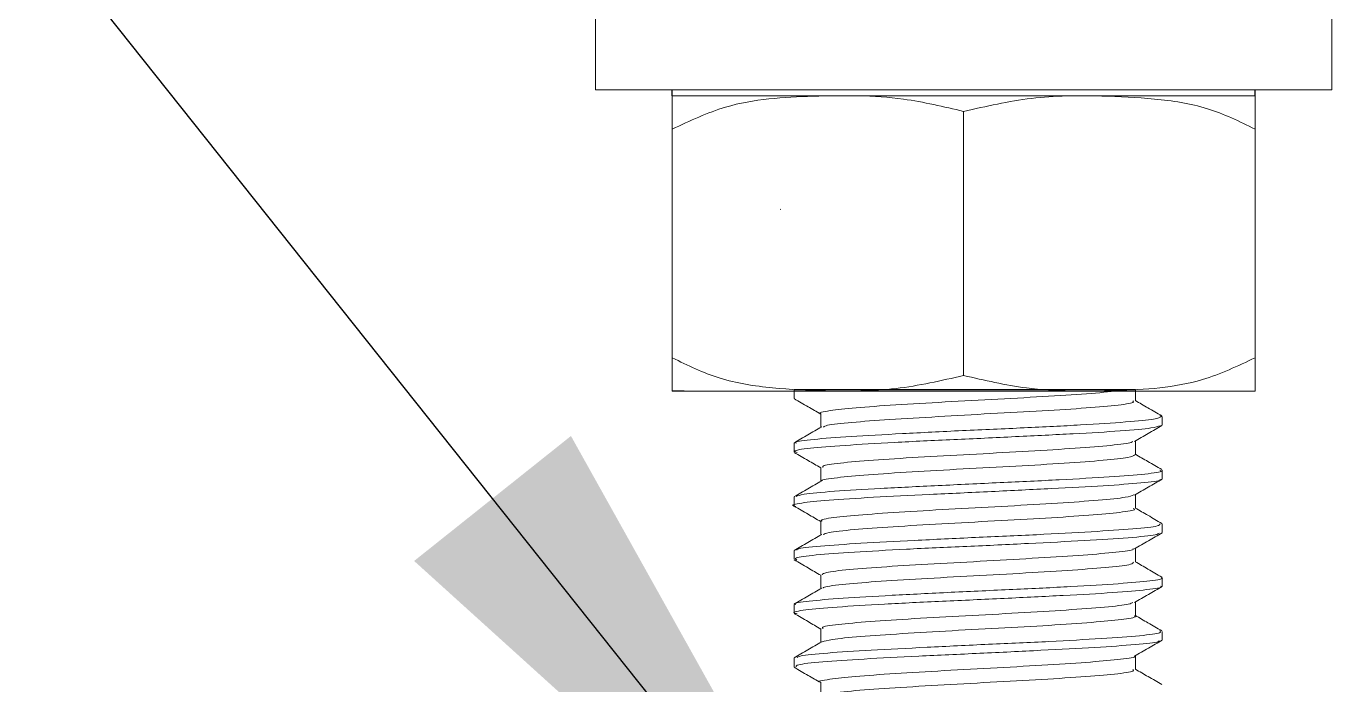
# Model space of a CAD drawing. Extents: x -976302 to -776254, y 5665 to 231437.
# Drawn here: x -803595.5 to -803381.4, y 90304.4 to 90412.4 of the extents above; entities that cross this region are included whole.
import ezdxf

# ---------------------------------------------------------------- set-up
doc = ezdxf.new("R2010")
doc.units = 0
doc.header["$LTSCALE"] = 1000
doc.header["$MEASUREMENT"] = 0
doc.layers.add('暖通', color=7, linetype='Continuous')
doc.styles.get("Standard").update_dxf_attribs({"font": 'gbenor.shx', "bigfont": 'gbcbig.shx'})
doc.dimstyles.get("Standard").update_dxf_attribs({"dimscale": 100, "dimtxt": 3.5, "dimasz": 1, "dimexe": 2.5, "dimexo": 3, "dimgap": 1.5, "dimtad": 1, "dimdec": 0, "dimzin": 0, "dimdsep": 46, "dimtxsty": 'Standard', "dimblk": 'ARCHTICK', "dimcen": 0.09, "dimadec": 0, "dimazin": 0, "dimtfac": 1, "dimtdec": 0, "dimtix": 1, "dimtmove": 2, "dimatfit": 3, "dimfxl": 1, "dimtolj": 1, "dimtzin": 0, "dimarcsym": 0})

# ---------------------------------------------------------------- blocks, each defined once
blk = doc.blocks.new('ZSLM')
at = {"color": 7, "linetype": 'Continuous', "lineweight": 15}
for p, q in [((-21721.92, -7025.78), (-21721.92, -7034.6)), ((-21651.33, -7025.78), (-21721.92, -7025.78)), ((-21704.22, -7025.44), (-21704.17, -7025.47)), ((-21704.22, -7025.44), (-21704.17, -7025.47)), ((-21651.33, -7034.6), (-21651.33, -7025.78)), ((-21721.92, -7034.6), (-21651.33, -7034.6)), ((-21686.63, -7061.96), (-21686.63, -7036.66)), ((-21714.56, -7060.26), (-21714.56, -7038.36)), ((-21658.69, -7060.26), (-21658.69, -7038.35)), ((-21704.22, -7046.04), (-21704.17, -7046.07)), ((-21704.22, -7046.04), (-21704.17, -7046.07)), ((-21714.56, -7060.26), (-21714.56, -7063.45))]:
    blk.add_line(p, q, dxfattribs=at)
for p, q in [((-21714.56, -7035.17), (-21714.56, -7034.6)), ((-21658.69, -7035.17), (-21658.69, -7034.6)), ((-21713.42, -7063.45), (-21714.56, -7063.45))]:
    blk.add_line(p, q)
for points, knots in [([(-21714.56, -7038.36), (-21712.88, -7037.56), (-21708.59, -7035.55), (-21700.97, -7035.14), (-21693.29, -7035.08), (-21688.54, -7036.21), (-21686.63, -7036.66)], [0, 0, 0, 0, 0.192035, 0.488992, 0.793627, 1, 1, 1, 1]), ([(-21714.56, -7035.17), (-21714.56, -7035.2), (-21714.56, -7035.27), (-21714.56, -7036.02), (-21714.56, -7037.23), (-21714.56, -7038.18), (-21714.56, -7038.36)], [0, 0, 0, 0, 0.330763, 0.665417, 0.93709, 1, 1, 1, 1]), ([(-21658.69, -7035.17), (-21658.85, -7035.17), (-21659.22, -7035.17), (-21662.28, -7035.17), (-21667.47, -7035.17), (-21674.3, -7035.17), (-21683.48, -7035.17), (-21693.02, -7035.17), (-21701.87, -7035.17), (-21708.9, -7035.17), (-21713.67, -7035.17), (-21714.27, -7035.17), (-21714.56, -7035.17)], [0, 0, 0, 0, 0.0757666, 0.1830806, 0.2503493, 0.3577136, 0.4648262, 0.5723302, 0.6797166, 0.786975, 0.8943019, 1, 1, 1, 1]), ([(-21686.63, -7036.66), (-21684.47, -7036.17), (-21680.11, -7035.17), (-21673.94, -7035.11), (-21668.32, -7035.4), (-21663.27, -7036.12), (-21660.19, -7037.62), (-21658.69, -7038.36)], [0, 0, 0, 0, 0.231395, 0.468905, 0.646745, 0.827386, 1, 1, 1, 1]), ([(-21658.69, -7038.35), (-21658.69, -7037.56), (-21658.69, -7035.99), (-21658.69, -7035.3), (-21658.69, -7035.21), (-21658.69, -7035.17)], [0, 0, 0, 0, 0.331204, 0.662604, 1, 1, 1, 1]), ([(-21686.63, -7061.96), (-21688.78, -7062.45), (-21693.14, -7063.45), (-21699.33, -7063.51), (-21704.97, -7063.22), (-21710.02, -7062.48), (-21713.08, -7060.99), (-21714.56, -7060.26)], [0, 0, 0, 0, 0.231435, 0.468984, 0.648449, 0.829992, 1, 1, 1, 1]), ([(-21658.69, -7060.26), (-21660.35, -7061.05), (-21664.59, -7063.05), (-21672.13, -7063.47), (-21679.83, -7063.55), (-21684.63, -7062.42), (-21686.63, -7061.96)], [0, 0, 0, 0, 0.18959, 0.483533, 0.785064, 1, 1, 1, 1]), ([(-21658.69, -7063.45), (-21658.69, -7063.4), (-21658.69, -7063.29), (-21658.69, -7062.29), (-21658.69, -7060.6), (-21658.69, -7060.27)], [0, 0, 0, 0, 0.377491, 0.876426, 1, 1, 1, 1]), ([(-21713.42, -7063.45), (-21714.56, -7063.45), (-21711.72, -7063.45), (-21706.47, -7063.45), (-21698.7, -7063.45), (-21689.46, -7063.45), (-21679.93, -7063.45), (-21672.24, -7063.45), (-21665.82, -7063.45), (-21660.99, -7063.45), (-21658.84, -7063.45), (-21658.72, -7063.45), (-21658.69, -7063.45)], [0, 0, 0, 0, 0.075091, 0.191298, 0.307629, 0.423878, 0.540117, 0.656404, 0.729067, 0.845354, 0.961712, 1, 1, 1, 1])]:
    blk.add_open_spline(points, degree=3, knots=knots, dxfattribs=at)
blk = doc.blocks.new('MAOSUAN')
blk.add_blockref('ZSLM', (-163.1, -113.21))
blk = doc.blocks.new('*U7')
at = {"color": 7, "linetype": 'Continuous', "lineweight": 15}
for p, q in [((-22048.02, -7177), (-22048.02, -7177.82)), ((-22015.3, -7178.09), (-22015.3, -7177)), ((-22045.46, -7179.31), (-22045.46, -7180.62)), ((-22012.75, -7179.55), (-22012.97, -7179.5)), ((-22012.72, -7180.4), (-22012.72, -7179.57)), ((-22048.02, -7182.15), (-22048.02, -7182.97)), ((-22015.3, -7183.24), (-22015.3, -7181.92)), ((-22045.46, -7184.46), (-22045.46, -7185.77)), ((-22012.72, -7185.54), (-22012.72, -7184.73)), ((-22048.02, -7187.29), (-22048.02, -7188.12)), ((-22015.3, -7188.39), (-22015.3, -7187.07)), ((-22045.46, -7189.6), (-22045.46, -7190.92)), ((-22012.72, -7190.69), (-22012.72, -7189.87)), ((-22015.3, -7193.53), (-22015.3, -7192.22)), ((-22048.02, -7192.45), (-22048.02, -7193.26)), ((-22045.46, -7194.75), (-22045.46, -7196.07)), ((-22012.72, -7195.84), (-22012.72, -7195.02)), ((-22015.3, -7198.68), (-22015.3, -7197.36)), ((-22048.02, -7197.59), (-22048.02, -7198.41)), ((-22045.46, -7199.9), (-22045.46, -7201.21)), ((-22012.72, -7200.98), (-22012.72, -7200.17)), ((-22048.02, -7202.74), (-22048.02, -7203.56)), ((-22015.3, -7203.83), (-22015.3, -7202.51)), ((-22045.46, -7205.05), (-22045.46, -7206.36))]:
    blk.add_line(p, q, dxfattribs=at)
blk.add_line((-22048.02, -7177), (-22015.3, -7177))
for points, knots in [([(-22045.44, -7179.31), (-22045.45, -7179.31), (-22045.79, -7179.22), (-22044.68, -7179.01), (-22042.35, -7178.76), (-22038.4, -7178.46), (-22033.61, -7178.19), (-22028.44, -7177.92), (-22023.51, -7177.63), (-22019.31, -7177.38), (-22017.17, -7177.14), (-22016.27, -7177.03), (-22016.09, -7177)], [0, 0, 0, 0, 0.002497, 0.1129894, 0.2237269, 0.3342862, 0.4450567, 0.5558377, 0.6663935, 0.7769306, 0.8874503, 0.9202766, 0.9202766, 0.9202766, 0.9202766]), ([(-22048, -7177.87), (-22047.56, -7178.13), (-22046.71, -7178.62), (-22045.87, -7179.11), (-22045.46, -7179.35)], [0, 0, 0, 0, 0.52155, 1, 1, 1, 1]), ([(-22015.53, -7178.09), (-22015.49, -7178.14), (-22015.38, -7178.28), (-22017.08, -7178.53), (-22020.29, -7178.79), (-22024.72, -7179.08), (-22029.77, -7179.33), (-22034.89, -7179.64), (-22039.52, -7179.9), (-22043.03, -7180.18), (-22045.05, -7180.42), (-22045.16, -7180.55), (-22045.19, -7180.6)], [0, 0, 0, 0, 0.058641, 0.169092, 0.279329, 0.389752, 0.500147, 0.61053, 0.721103, 0.831181, 0.941607, 1, 1, 1, 1]), ([(-22012.77, -7179.52), (-22013.21, -7179.27), (-22014.06, -7178.78), (-22014.9, -7178.29), (-22015.3, -7178.05)], [0, 0, 0, 0, 0.522064, 1, 1, 1, 1]), ([(-22047.8, -7182.15), (-22047.85, -7182.11), (-22048.05, -7181.98), (-22046.32, -7181.78), (-22042.8, -7181.48), (-22037.76, -7181.23), (-22031.91, -7180.92), (-22025.89, -7180.67), (-22020.36, -7180.39), (-22016, -7180.1), (-22013.22, -7179.85), (-22012.94, -7179.66), (-22012.81, -7179.57)], [0, 0, 0, 0, 0.042919, 0.150303, 0.257828, 0.365189, 0.472703, 0.580422, 0.687813, 0.795393, 0.902688, 1, 1, 1, 1]), ([(-22045.37, -7180.58), (-22045.82, -7180.84), (-22046.7, -7181.35), (-22047.58, -7181.86), (-22048.02, -7182.12)], [0, 0, 0, 0, 0.499965, 1, 1, 1, 1]), ([(-22012.93, -7180.46), (-22013.12, -7180.53), (-22013.56, -7180.69), (-22016.53, -7180.97), (-22021.09, -7181.23), (-22026.73, -7181.51), (-22032.76, -7181.8), (-22038.52, -7182.05), (-22043.39, -7182.36), (-22046.7, -7182.6), (-22048.23, -7182.86), (-22047.84, -7183), (-22047.71, -7183.04)], [0, 0, 0, 0, 0.088598, 0.195432, 0.302504, 0.409332, 0.516129, 0.622823, 0.729598, 0.836443, 0.943233, 1, 1, 1, 1]), ([(-22015.39, -7181.97), (-22014.95, -7181.71), (-22014.07, -7181.2), (-22013.19, -7180.69), (-22012.75, -7180.43)], [0, 0, 0, 0, 0.49998, 1, 1, 1, 1]), ([(-22045.26, -7184.46), (-22045.27, -7184.4), (-22045.31, -7184.25), (-22043.44, -7184), (-22040.12, -7183.74), (-22035.61, -7183.44), (-22030.53, -7183.19), (-22025.44, -7182.89), (-22020.88, -7182.63), (-22017.48, -7182.34), (-22015.63, -7182.12), (-22015.59, -7181.99), (-22015.57, -7181.95)], [0, 0, 0, 0, 0.0685835, 0.1792793, 0.289587, 0.3999556, 0.5108667, 0.6209496, 0.7316374, 0.8423399, 0.9526827, 1, 1, 1, 1]), ([(-22048, -7183.02), (-22047.56, -7183.28), (-22046.71, -7183.77), (-22045.87, -7184.26), (-22045.46, -7184.5)], [0, 0, 0, 0, 0.5218, 1, 1, 1, 1]), ([(-22015.35, -7183.24), (-22015.48, -7183.33), (-22015.74, -7183.51), (-22018.19, -7183.77), (-22021.96, -7184.06), (-22026.7, -7184.33), (-22031.85, -7184.6), (-22036.82, -7184.9), (-22041.13, -7185.15), (-22043.99, -7185.45), (-22045.5, -7185.63), (-22045.33, -7185.73), (-22045.31, -7185.74)], [0, 0, 0, 0, 0.103098, 0.21356, 0.324132, 0.434615, 0.544938, 0.65546, 0.765869, 0.876315, 0.98676, 1, 1, 1, 1]), ([(-22012.77, -7184.67), (-22013.21, -7184.41), (-22014.06, -7183.92), (-22014.9, -7183.43), (-22015.3, -7183.2)], [0, 0, 0, 0, 0.522033, 1, 1, 1, 1]), ([(-22047.82, -7187.24), (-22047.66, -7187.17), (-22047.29, -7187.02), (-22044.37, -7186.74), (-22039.88, -7186.47), (-22034.27, -7186.2), (-22028.24, -7185.91), (-22022.45, -7185.65), (-22017.53, -7185.35), (-22014.2, -7185.1), (-22012.6, -7184.87), (-22012.88, -7184.75), (-22012.95, -7184.73)], [0, 0, 0, 0, 0.087726, 0.197785, 0.307698, 0.41777, 0.527719, 0.637474, 0.747393, 0.857349, 0.967461, 1, 1, 1, 1]), ([(-22012.95, -7185.6), (-22012.93, -7185.62), (-22012.82, -7185.74), (-22014.56, -7185.92), (-22018.13, -7186.23), (-22023.23, -7186.47), (-22029.09, -7186.78), (-22035.11, -7187.04), (-22040.58, -7187.32), (-22044.96, -7187.6), (-22047.48, -7187.86), (-22048.44, -7188.08), (-22047.91, -7188.18), (-22047.84, -7188.2)], [0, 0, 0, 0, 0.024627, 0.131398, 0.238058, 0.34497, 0.451398, 0.558451, 0.664907, 0.771811, 0.878314, 0.985115, 1, 1, 1, 1]), ([(-22045.37, -7185.73), (-22045.82, -7185.98), (-22046.7, -7186.5), (-22047.58, -7187.01), (-22048.02, -7187.26)], [0, 0, 0, 0, 0.499946, 1, 1, 1, 1]), ([(-22015.39, -7187.12), (-22014.95, -7186.86), (-22014.07, -7186.34), (-22013.17, -7185.83), (-22012.72, -7185.58)], [0, 0, 0, 0, 0.496799, 1, 1, 1, 1]), ([(-22045.31, -7189.6), (-22045.35, -7189.58), (-22045.62, -7189.48), (-22044.38, -7189.25), (-22041.65, -7189), (-22037.52, -7188.7), (-22032.61, -7188.44), (-22027.45, -7188.16), (-22022.61, -7187.87), (-22018.68, -7187.61), (-22016.06, -7187.33), (-22015.65, -7187.17), (-22015.46, -7187.1)], [0, 0, 0, 0, 0.023823, 0.134288, 0.244527, 0.355216, 0.465692, 0.575671, 0.686394, 0.796687, 0.907104, 1, 1, 1, 1]), ([(-22048, -7188.17), (-22047.56, -7188.43), (-22046.71, -7188.92), (-22045.87, -7189.41), (-22045.46, -7189.64)], [0, 0, 0, 0, 0.521932, 1, 1, 1, 1]), ([(-22015.51, -7188.39), (-22015.45, -7188.42), (-22015.21, -7188.54), (-22016.63, -7188.77), (-22019.55, -7189.02), (-22023.78, -7189.33), (-22028.76, -7189.58), (-22033.91, -7189.87), (-22038.68, -7190.14), (-22042.44, -7190.41), (-22044.82, -7190.68), (-22045.12, -7190.83), (-22045.24, -7190.89)], [0, 0, 0, 0, 0.036994, 0.147483, 0.258191, 0.368354, 0.479025, 0.589255, 0.69968, 0.81025, 0.920512, 1, 1, 1, 1]), ([(-22012.77, -7189.82), (-22013.21, -7189.56), (-22014.06, -7189.07), (-22014.9, -7188.58), (-22015.3, -7188.35)], [0, 0, 0, 0, 0.521863, 1, 1, 1, 1]), ([(-22047.75, -7192.39), (-22047.76, -7192.35), (-22047.77, -7192.22), (-22045.7, -7192.01), (-22041.84, -7191.72), (-22036.57, -7191.46), (-22030.64, -7191.16), (-22024.67, -7190.91), (-22019.33, -7190.61), (-22015.32, -7190.35), (-22012.98, -7190.1), (-22012.96, -7189.94), (-22012.95, -7189.87)], [0, 0, 0, 0, 0.043929, 0.153956, 0.263995, 0.373868, 0.483893, 0.593818, 0.703845, 0.813702, 0.923686, 1, 1, 1, 1]), ([(-22045.37, -7190.87), (-22045.82, -7191.13), (-22046.7, -7191.64), (-22047.58, -7192.15), (-22048.02, -7192.41)], [0, 0, 0, 0, 0.499994, 1, 1, 1, 1]), ([(-22013.02, -7190.75), (-22013.08, -7190.8), (-22013.25, -7190.95), (-22015.78, -7191.2), (-22020, -7191.47), (-22025.48, -7191.74), (-22031.48, -7192.04), (-22037.37, -7192.28), (-22042.47, -7192.59), (-22046.14, -7192.84), (-22048.11, -7193.11), (-22047.86, -7193.27), (-22047.75, -7193.34)], [0, 0, 0, 0, 0.066798, 0.173504, 0.280405, 0.386845, 0.493643, 0.600608, 0.706999, 0.813669, 0.920269, 1, 1, 1, 1]), ([(-22015.39, -7192.26), (-22014.95, -7192.01), (-22014.05, -7191.5), (-22013.17, -7190.98), (-22012.72, -7190.72)], [0, 0, 0, 0, 0.503103, 1, 1, 1, 1]), ([(-22045.33, -7194.75), (-22045.27, -7194.67), (-22045.13, -7194.5), (-22042.91, -7194.25), (-22039.31, -7193.97), (-22034.65, -7193.68), (-22029.52, -7193.43), (-22024.49, -7193.12), (-22020.09, -7192.87), (-22017, -7192.57), (-22015.44, -7192.38), (-22015.5, -7192.27), (-22015.51, -7192.24)], [0, 0, 0, 0, 0.090236, 0.200648, 0.310909, 0.421204, 0.53188, 0.642228, 0.752608, 0.862929, 0.973604, 1, 1, 1, 1]), ([(-22048, -7193.32), (-22047.56, -7193.57), (-22046.71, -7194.07), (-22045.87, -7194.56), (-22045.46, -7194.79)], [0, 0, 0, 0, 0.522064, 1, 1, 1, 1]), ([(-22015.48, -7193.53), (-22015.51, -7193.6), (-22015.55, -7193.77), (-22017.63, -7194.02), (-22021.14, -7194.29), (-22025.72, -7194.58), (-22030.84, -7194.83), (-22035.89, -7195.14), (-22040.38, -7195.39), (-22043.56, -7195.69), (-22045.27, -7195.89), (-22045.23, -7196.01), (-22045.22, -7196.04)], [0, 0, 0, 0, 0.081773, 0.192454, 0.302934, 0.413308, 0.524013, 0.6344, 0.745353, 0.855753, 0.966459, 1, 1, 1, 1]), ([(-22012.77, -7194.97), (-22013.21, -7194.71), (-22014.06, -7194.22), (-22014.9, -7193.73), (-22015.3, -7193.49)], [0, 0, 0, 0, 0.521619, 1, 1, 1, 1]), ([(-22012.9, -7195.84), (-22012.85, -7195.86), (-22012.59, -7195.98), (-22014.01, -7196.16), (-22017.23, -7196.46), (-22022.07, -7196.72), (-22027.82, -7197.01), (-22033.86, -7197.28), (-22039.5, -7197.55), (-22044.15, -7197.84), (-22047.12, -7198.1), (-22048.33, -7198.34), (-22047.85, -7198.46), (-22047.73, -7198.49)], [0, 0, 0, 0, 0.0235854, 0.1279913, 0.2324506, 0.3367178, 0.441271, 0.5455778, 0.6499572, 0.7543676, 0.8586444, 0.9631096, 1, 1, 1, 1]), ([(-22047.86, -7197.59), (-22047.91, -7197.57), (-22048.19, -7197.45), (-22046.78, -7197.28), (-22043.58, -7196.97), (-22038.77, -7196.72), (-22033.02, -7196.42), (-22026.97, -7196.15), (-22021.34, -7195.88), (-22016.65, -7195.59), (-22013.72, -7195.34), (-22012.49, -7195.12), (-22012.79, -7195.02), (-22012.81, -7195.02)], [0, 0, 0, 0, 0.022872, 0.1305, 0.238029, 0.345339, 0.453143, 0.560555, 0.667912, 0.775495, 0.883097, 0.990566, 1, 1, 1, 1]), ([(-22045.37, -7196.02), (-22045.82, -7196.27), (-22046.7, -7196.79), (-22047.58, -7197.3), (-22048.02, -7197.55)], [0, 0, 0, 0, 0.499994, 1, 1, 1, 1]), ([(-22015.39, -7197.41), (-22014.95, -7197.15), (-22014.05, -7196.65), (-22013.17, -7196.13), (-22012.72, -7195.87)], [0, 0, 0, 0, 0.503137, 1, 1, 1, 1]), ([(-22045.24, -7199.9), (-22045.29, -7199.86), (-22045.47, -7199.73), (-22043.95, -7199.49), (-22040.92, -7199.24), (-22036.6, -7198.94), (-22031.6, -7198.69), (-22026.46, -7198.39), (-22021.75, -7198.12), (-22018.08, -7197.85), (-22015.84, -7197.59), (-22015.63, -7197.45), (-22015.55, -7197.39)], [0, 0, 0, 0, 0.045477, 0.156077, 0.266331, 0.376683, 0.487151, 0.597584, 0.707706, 0.818146, 0.928532, 1, 1, 1, 1]), ([(-22048, -7198.47), (-22047.56, -7198.72), (-22046.71, -7199.21), (-22045.87, -7199.7), (-22045.46, -7199.94)], [0, 0, 0, 0, 0.522079, 1, 1, 1, 1]), ([(-22012.77, -7200.12), (-22013.21, -7199.86), (-22014.06, -7199.37), (-22014.9, -7198.88), (-22015.3, -7198.64)], [0, 0, 0, 0, 0.521338, 1, 1, 1, 1]), ([(-22015.42, -7198.68), (-22015.38, -7198.69), (-22015.1, -7198.79), (-22016.24, -7199.01), (-22018.83, -7199.26), (-22022.89, -7199.56), (-22027.75, -7199.82), (-22032.92, -7200.1), (-22037.8, -7200.39), (-22041.82, -7200.65), (-22044.59, -7200.94), (-22045.09, -7201.1), (-22045.33, -7201.18)], [0, 0, 0, 0, 0.015541, 0.126016, 0.236576, 0.34728, 0.457892, 0.568518, 0.6789, 0.789511, 0.900142, 1, 1, 1, 1]), ([(-22045.37, -7201.16), (-22045.82, -7201.42), (-22046.7, -7201.93), (-22047.58, -7202.44), (-22048.02, -7202.7)], [0, 0, 0, 0, 0.49998, 1, 1, 1, 1]), ([(-22013.02, -7201.04), (-22013.02, -7201.08), (-22013.03, -7201.21), (-22015.11, -7201.42), (-22018.98, -7201.72), (-22024.26, -7201.97), (-22030.2, -7202.28), (-22036.17, -7202.52), (-22041.51, -7202.82), (-22045.49, -7203.09), (-22047.81, -7203.33), (-22047.82, -7203.49), (-22047.82, -7203.56)], [0, 0, 0, 0, 0.045994, 0.155909, 0.265562, 0.375517, 0.485395, 0.595311, 0.705463, 0.815276, 0.925216, 1, 1, 1, 1]), ([(-22047.73, -7202.68), (-22047.67, -7202.63), (-22047.49, -7202.48), (-22045.01, -7202.24), (-22040.83, -7201.96), (-22035.36, -7201.7), (-22029.35, -7201.39), (-22023.46, -7201.15), (-22018.34, -7200.84), (-22014.65, -7200.59), (-22012.67, -7200.32), (-22012.9, -7200.16), (-22012.99, -7200.1)], [0, 0, 0, 0, 0.063809, 0.170786, 0.277848, 0.384996, 0.492286, 0.599606, 0.706567, 0.813775, 0.920951, 1, 1, 1, 1]), ([(-22015.39, -7202.55), (-22014.95, -7202.3), (-22014.05, -7201.79), (-22013.17, -7201.28), (-22012.72, -7201.02)], [0, 0, 0, 0, 0.503137, 1, 1, 1, 1]), ([(-22048, -7203.61), (-22047.56, -7203.87), (-22046.71, -7204.36), (-22045.87, -7204.85), (-22045.46, -7205.08)], [0, 0, 0, 0, 0.521985, 1, 1, 1, 1]), ([(-22045.44, -7205.05), (-22045.45, -7205.05), (-22046, -7204.97), (-22044.61, -7204.74), (-22042.39, -7204.5), (-22038.44, -7204.2), (-22033.68, -7203.93), (-22028.51, -7203.66), (-22023.58, -7203.37), (-22019.34, -7203.11), (-22016.61, -7202.81), (-22015.19, -7202.65), (-22015.39, -7202.54), (-22015.39, -7202.54)], [0, 0, 0, 0, 0.001545, 0.11175, 0.222497, 0.332648, 0.442946, 0.553545, 0.663828, 0.774413, 0.884804, 0.995329, 1, 1, 1, 1]), ([(-22015.53, -7203.83), (-22015.49, -7203.88), (-22015.37, -7204.02), (-22017.1, -7204.26), (-22020.33, -7204.52), (-22024.77, -7204.82), (-22029.82, -7205.07), (-22034.94, -7205.37), (-22039.57, -7205.63), (-22043.07, -7205.92), (-22045.06, -7206.15), (-22045.14, -7206.28), (-22045.17, -7206.33)], [0, 0, 0, 0, 0.060076, 0.170855, 0.281606, 0.392293, 0.503458, 0.613812, 0.724887, 0.835532, 0.94637, 1, 1, 1, 1]), ([(-22012.75, -7205.27), (-22013.19, -7205.01), (-22014.04, -7204.52), (-22014.89, -7204.02), (-22015.3, -7203.79)], [0, 0, 0, 0, 0.517625, 1, 1, 1, 1])]:
    blk.add_open_spline(points, degree=3, knots=knots, dxfattribs=at)
blk = doc.blocks.new('*U23')
at = {"xscale": -0.3375196749, "yscale": 0.3375196749, "zscale": 0.3375196749}
for name, p in [('MAOSUAN', (-34817.876, -5495.693)), ('*U7', (-34879.315, -5495.531))]:
    blk.add_blockref(name, p, dxfattribs=at)
blk = doc.blocks.new('_ArchTick')
at = {"color": 0, "linetype": 'ByBlock', "const_width": 0.4}
blk.add_lwpolyline([(-0.5, -0.5), (0.5, 0.5)], dxfattribs=at)

msp = doc.modelspace()

# ---------------------------------------------------------------- block references
at = {"layer": '暖通', "color": 7, "xscale": -5.068799998611212, "yscale": 5.068799999542534, "zscale": 5.068800000000002}
msp.add_blockref('*U23', (-942545.68, 130487.14), dxfattribs=at)
msp.add_blockref('*U23', (-942545.68, 130487.14), dxfattribs=at)

# ---------------------------------------------------------------- leaders
at = {"layer": '暖通', "color": 7}
msp.add_leader([(-803456.75, 90256.76), (-804289.36, 91302.39)], dimstyle='Standard', override={"dimgap": 100, "dimtad": 0}, dxfattribs=at)

doc.saveas('drawing.dxf')
